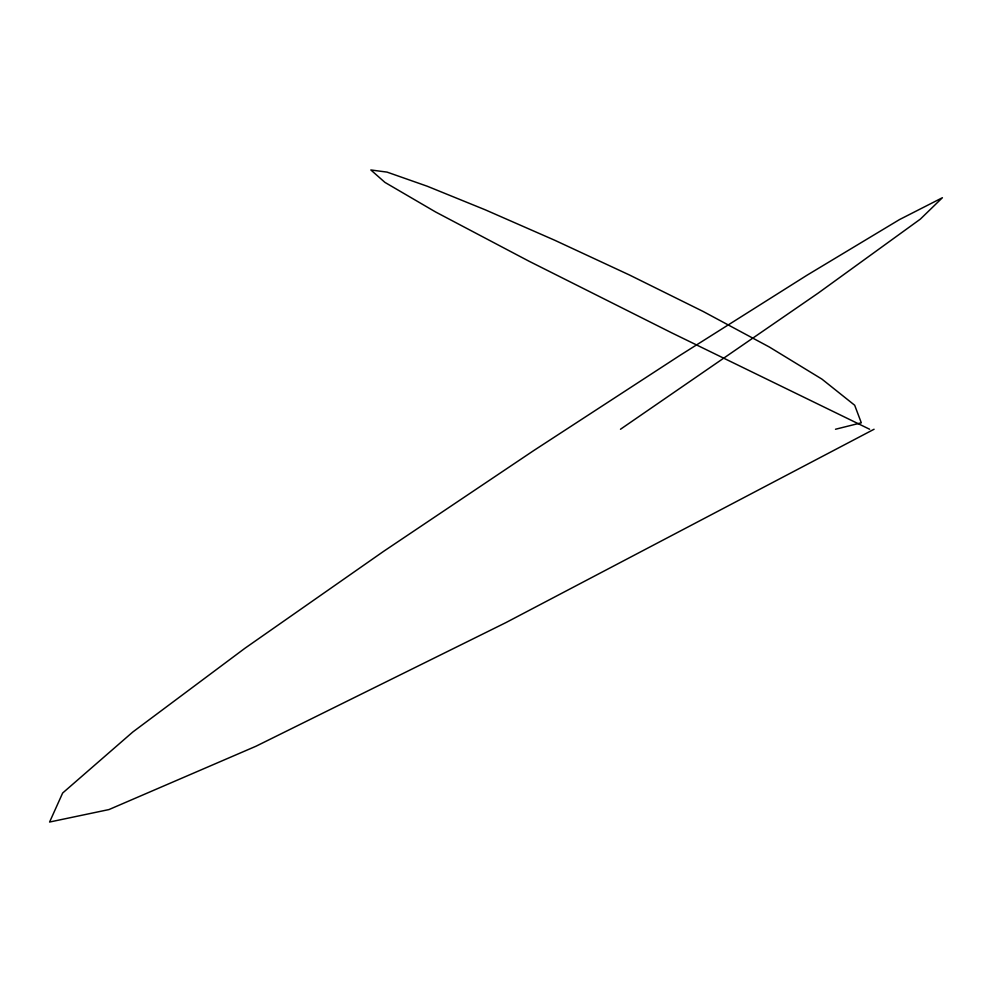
<?xml version="1.0" encoding="UTF-8"?>
<svg xmlns="http://www.w3.org/2000/svg" width="992" height="992" viewBox="0 0 992 992"><rect width="100%" height="100%" fill="white"/><g stroke="black" fill="none" stroke-linecap="round" stroke-linejoin="round"><path stroke-width="1.49" d="M620.484 429.251L818.164 293.124L920.378 219.096L942.4 197.718L899.484 219.592L806.88 275.305L679.867 355.446L533.696 450.591L383.631 551.329L244.925 648.272L132.841 731.972L62.645 793.03L49.6 822.033L108.959 809.571L255.986 746.232L505.932 622.592L874.076 429.251M835.5 429.251L861.304 422.815L854.682 405.244L821.909 379.105L769.246 346.964L702.993 311.389L629.387 274.958L554.726 240.25L485.274 209.82L427.292 186.248L387.054 172.112L370.847 169.967L384.933 182.392L435.587 211.966L529.071 261.243L671.658 332.816L869.637 429.251"/></g></svg>
